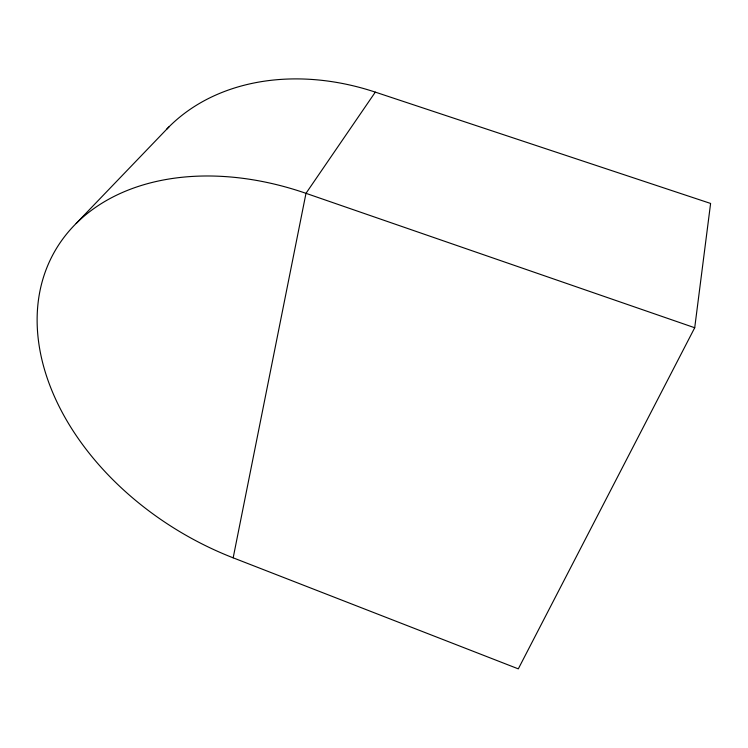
<?xml version="1.0" encoding="UTF-8"?>
<svg xmlns="http://www.w3.org/2000/svg" width="748" height="748" viewBox="0 0 748 748"><rect width="100%" height="100%" fill="white"/><g stroke="black" fill="none" stroke-linecap="round" stroke-linejoin="round"><path stroke-width="1.12" d="M375.309 92.126L305.988 193.33A254.675 181.24 29.8 0 0 39.915 291.187A254.675 181.24 29.8 0 0 233.17 557.83L518.308 668.862L694.714 327.746L710.6 203.447L375.309 92.126A223.222 175.649 30.4 0 0 166.682 129.217M233.17 557.83L305.988 193.33L694.714 327.746M76.184 223.456L169.113 126.73"/></g></svg>
